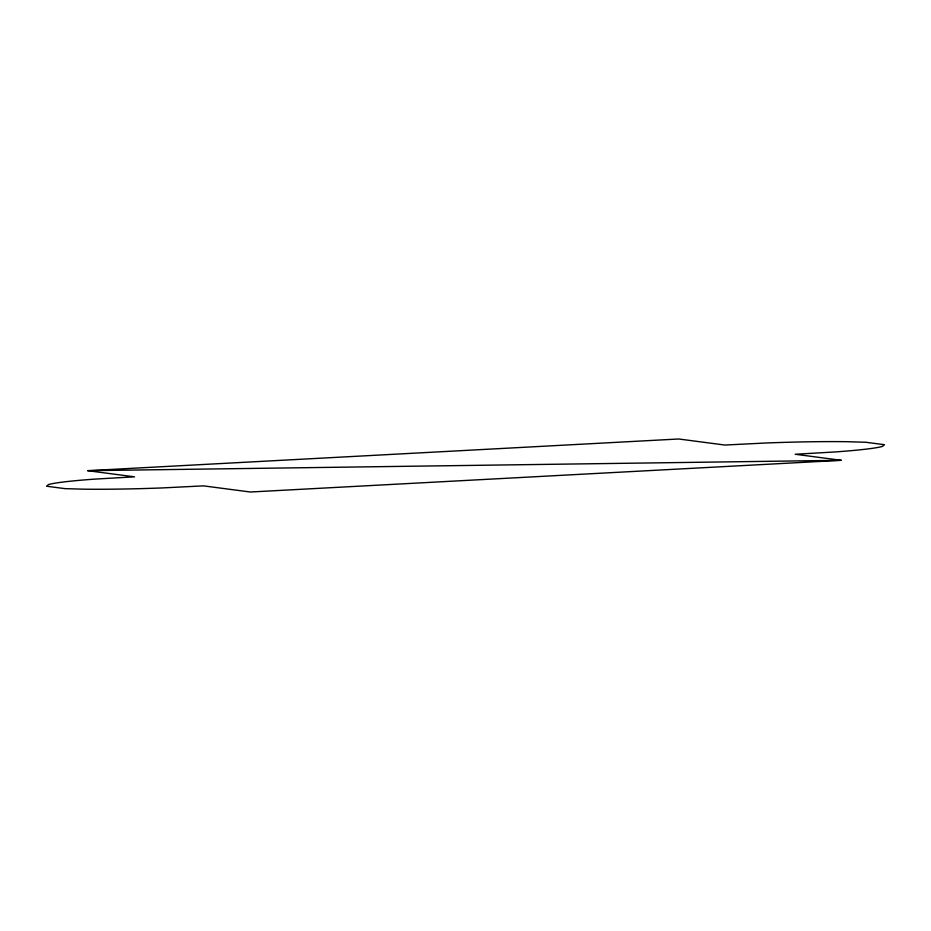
<?xml version="1.0" encoding="UTF-8"?>
<svg xmlns="http://www.w3.org/2000/svg" width="931" height="931" viewBox="0 0 931 931"><rect width="100%" height="100%" fill="white"/><g stroke="black" fill="none" stroke-linecap="round" stroke-linejoin="round"><path stroke-width="1.4" d="M87.712 470.69L678.722 438.99L724.853 445.041L766.55 442.97A111.22 6.214 -2 0 1 847.035 441.701L865.795 442.26L884.45 444.704L882.518 446.356A111.22 6.214 -2 0 1 835.084 451.954L795.19 454.258L841.321 460.31L250.311 492.01L203.482 485.866L162.366 487.925A109.264 6.098 -2 0 1 83.29 489.171L64.961 488.635L46.55 486.215L48.435 484.597A109.264 6.098 -2 0 1 95.043 479.093L134.553 476.835L87.712 470.69L841.321 460.31"/></g></svg>
